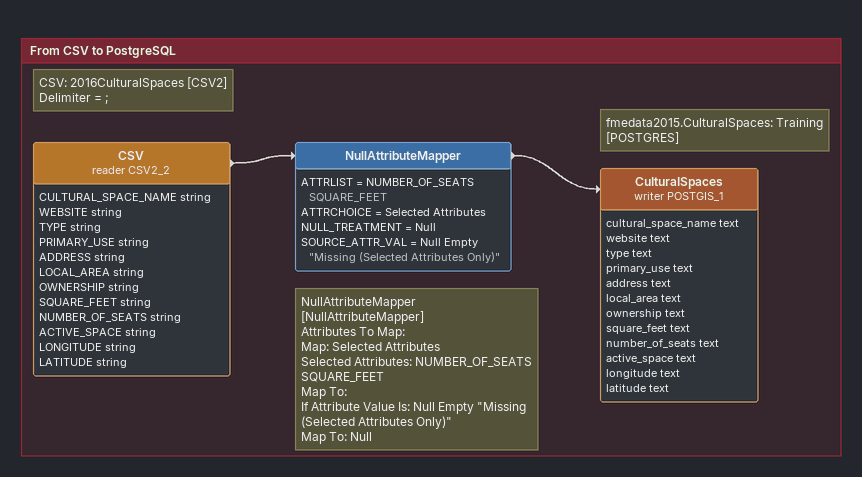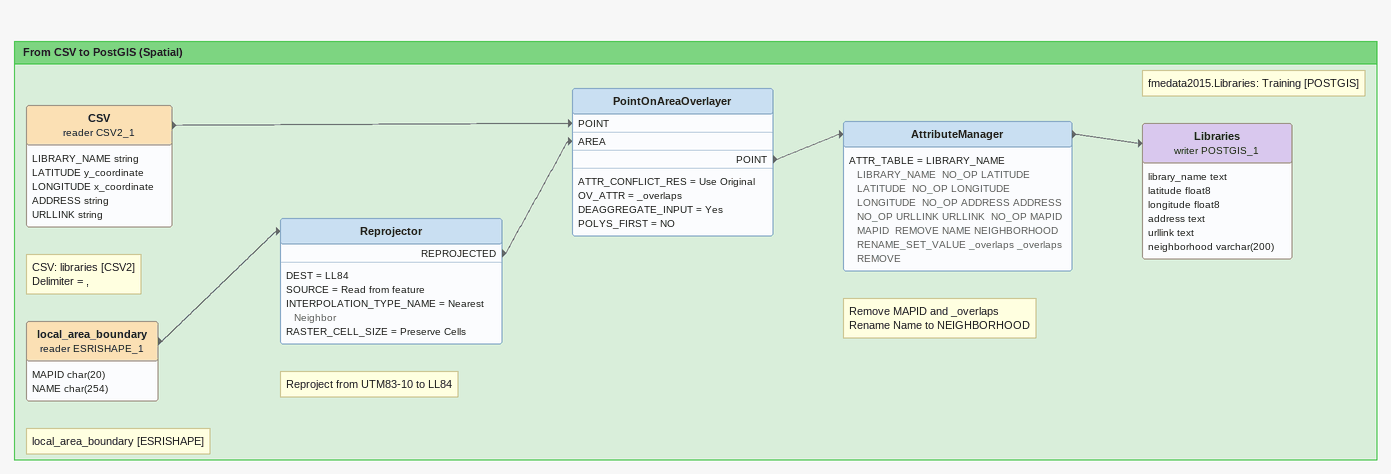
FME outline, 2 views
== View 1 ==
Bookmark: From CSV to PostgreSQL
Note: CSV: 2016CulturalSpaces [CSV2] / Delimiter = ;
CSV (reader CSV2_2)
    attributes: CULTURAL_SPACE_NAME string, WEBSITE string, TYPE string, PRIMARY_USE string, ADDRESS string, LOCAL_AREA string, OWNERSHIP string, SQUARE_FEET string, NUMBER_OF_SEATS string, ACTIVE_SPACE string, LONGITUDE string, LATITUDE string
    -> NullAttributeMapper
Note: NullAttributeMapper [NullAttributeMapper] / Attributes To Map: / Map: Selected Attributes / Selected Attributes: NUMBER_OF_SEATS SQUARE_FEET / Map To: / If Attribute Value Is: Null Empty "Missing (Selected Attributes Only)" / Map To: Null
NullAttributeMapper
    ATTRLIST = NUMBER_OF_SEATS SQUARE_FEET
    ATTRCHOICE = Selected Attributes
    NULL_TREATMENT = Null
    SOURCE_ATTR_VAL = Null Empty "Missing (Selected Attributes Only)"
    -> CulturalSpaces (writer POSTGIS_1)
Note: fmedata2015.CulturalSpaces: Training [POSTGRES]
CulturalSpaces (writer POSTGIS_1)
    attributes: cultural_space_name text, website text, type text, primary_use text, address text, local_area text, ownership text, square_feet text, number_of_seats text, active_space text, longitude text, latitude text

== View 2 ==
Bookmark: From CSV to PostGIS (Spatial)
Note: local_area_boundary [ESRISHAPE]
local_area_boundary (reader ESRISHAPE_1)
    attributes: MAPID char(20), NAME char(254)
    -> Reprojector
Note: Reproject from UTM83-10 to LL84
Reprojector
    DEST = LL84
    SOURCE = Read from feature
    INTERPOLATION_TYPE_NAME = Nearest Neighbor
    RASTER_CELL_SIZE = Preserve Cells
    REPROJECTED -> PointOnAreaOverlayer [AREA]
Note: CSV: libraries [CSV2] / Delimiter = ,
CSV (reader CSV2_1)
    attributes: LIBRARY_NAME string, LATITUDE y_coordinate, LONGITUDE x_coordinate, ADDRESS string, URLLINK string
    -> PointOnAreaOverlayer [POINT]
PointOnAreaOverlayer
    ATTR_CONFLICT_RES = Use Original
    OV_ATTR = _overlaps
    DEAGGREGATE_INPUT = Yes
    POLYS_FIRST = NO
    POINT -> AttributeManager
Note: Remove MAPID and _overlaps / Rename Name to NEIGHBORHOOD
AttributeManager
    ATTR_TABLE = LIBRARY_NAME LIBRARY_NAME  NO_OP LATITUDE LATITUDE  NO_OP LONGITUDE LONGITUDE  NO_OP ADDRESS ADDRESS  NO_OP URLLINK URLLINK  NO_OP MAPID MAPID  REMOVE NAME NEIGHBORHOOD  RENAME_SET_VALUE _overlaps _overlaps  REMOVE
    -> Libraries (writer POSTGIS_1)
Note: fmedata2015.Libraries: Training [POSTGIS]
Libraries (writer POSTGIS_1)
    attributes: library_name text, latitude float8, longitude float8, address text, urllink text, neighborhood varchar(200)
